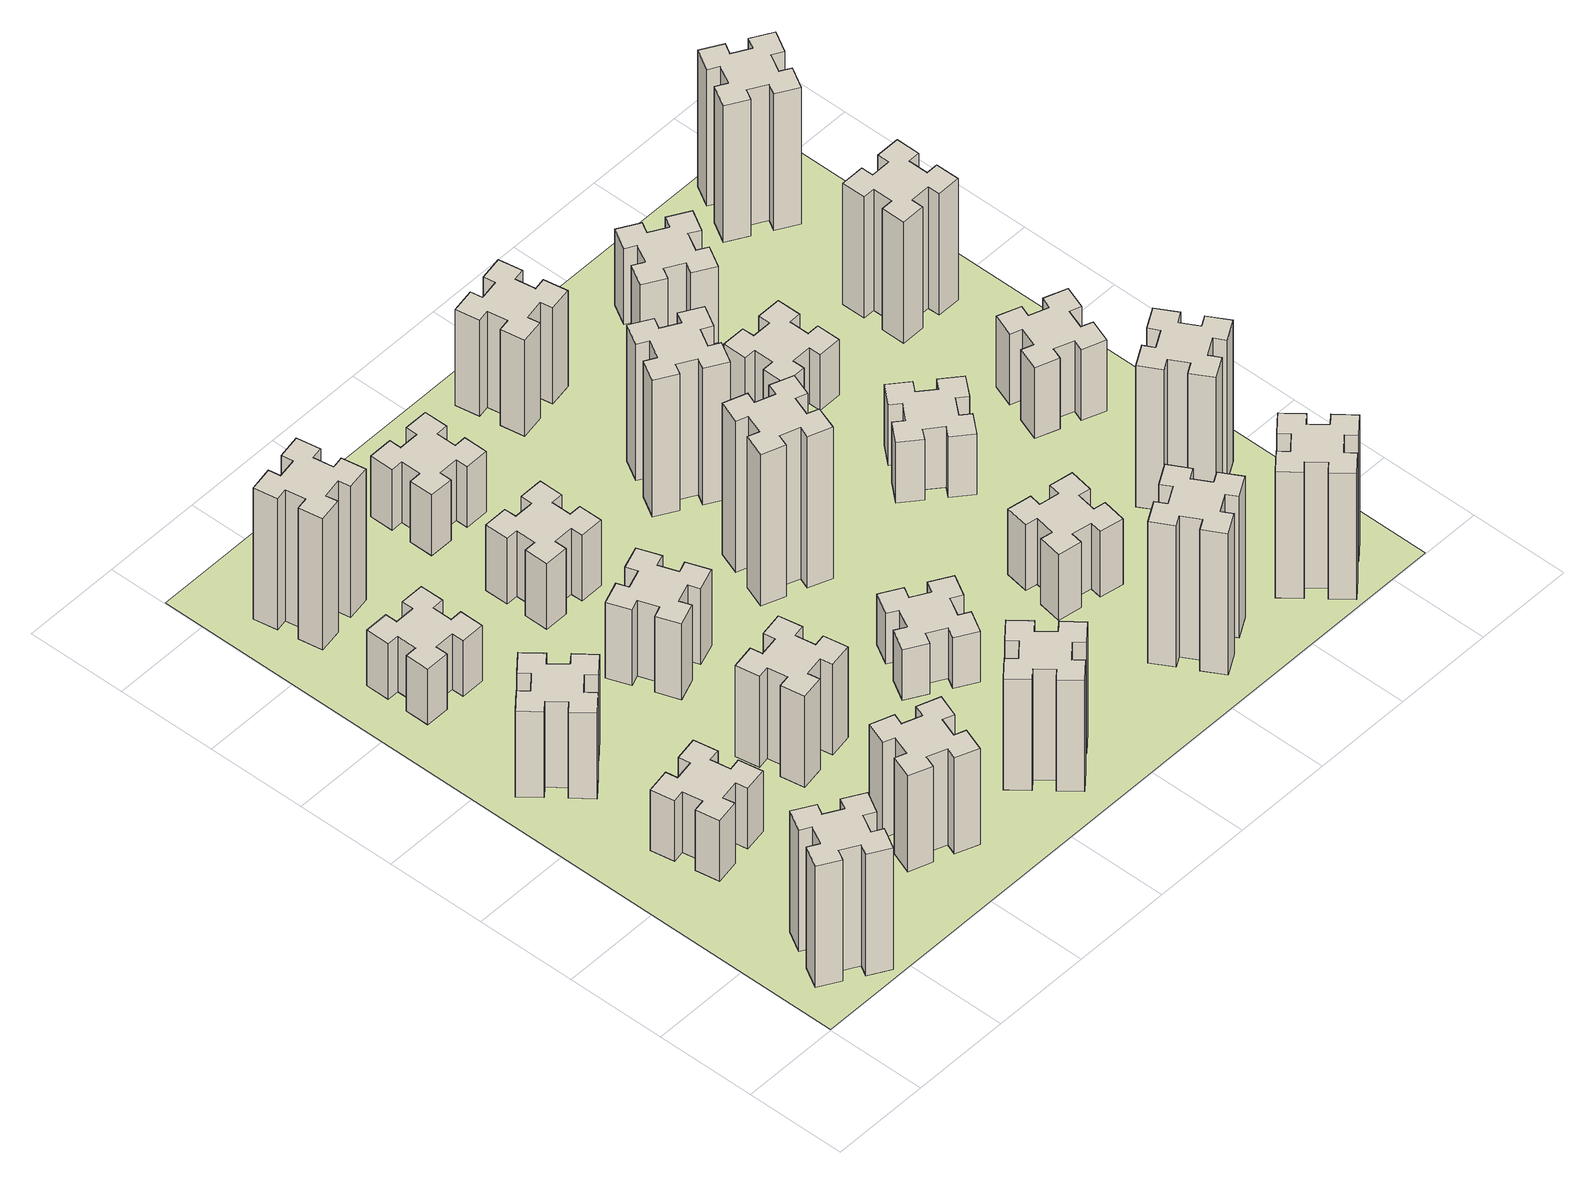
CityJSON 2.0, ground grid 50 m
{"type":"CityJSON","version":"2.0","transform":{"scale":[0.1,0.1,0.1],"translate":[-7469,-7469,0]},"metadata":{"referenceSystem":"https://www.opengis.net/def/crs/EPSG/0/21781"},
"CityObjects":{
"building1":{"type":"Building","attributes":{"class":"1000","function":"1000","usage":"1000","yearOfConstruction":2016,"roofType":"1000","measuredHeight":72,"storeysAboveGround":30,"storeysBelowGround":0},"geometry":[{"type":"Solid","lod":"1","boundaries":[[[[0,1,2,3,4,5,6,7,8,9,10,11,12,13,14,15,16,17,18,19]],[[17,16,20,21]],[[16,15,22,20]],[[15,14,23,22]],[[14,13,24,23]],[[13,12,25,24]],[[12,11,26,25]],[[11,10,27,26]],[[10,9,28,27]],[[9,8,29,28]],[[8,7,30,29]],[[7,6,31,30]],[[6,5,32,31]],[[5,4,33,32]],[[4,3,34,33]],[[3,2,35,34]],[[2,1,36,35]],[[1,0,37,36]],[[0,19,38,37]],[[19,18,39,38]],[[18,17,21,39]],[[24,25,26,27,28,29,30,31,32,33,34,35,36,37,38,39,21,20,22,23]]]]}]},
"building2":{"type":"Building","attributes":{"class":"1000","function":"1000","usage":"1000","yearOfConstruction":2016,"roofType":"1000","measuredHeight":36,"storeysAboveGround":30,"storeysBelowGround":0},"geometry":[{"type":"Solid","lod":"1","boundaries":[[[[40,41,42,43,44,45,46,47,48,49,50,51,52,53,54,55,56,57,58,59]],[[57,56,60,61]],[[56,55,62,60]],[[55,54,63,62]],[[54,53,64,63]],[[53,52,65,64]],[[52,51,66,65]],[[51,50,67,66]],[[50,49,68,67]],[[49,48,69,68]],[[48,47,70,69]],[[47,46,71,70]],[[46,45,72,71]],[[45,44,73,72]],[[44,43,74,73]],[[43,42,75,74]],[[42,41,76,75]],[[41,40,77,76]],[[40,59,78,77]],[[59,58,79,78]],[[58,57,61,79]],[[64,65,66,67,68,69,70,71,72,73,74,75,76,77,78,79,61,60,62,63]]]]}]},
"building3":{"type":"Building","attributes":{"class":"1000","function":"1000","usage":"1000","yearOfConstruction":2016,"roofType":"1000","measuredHeight":51,"storeysAboveGround":30,"storeysBelowGround":0},"geometry":[{"type":"Solid","lod":"1","boundaries":[[[[80,81,82,83,84,85,86,87,88,89,90,91,92,93,94,95,96,97,98,99]],[[97,96,100,101]],[[96,95,102,100]],[[95,94,103,102]],[[94,93,104,103]],[[93,92,105,104]],[[92,91,106,105]],[[91,90,107,106]],[[90,89,108,107]],[[89,88,109,108]],[[88,87,110,109]],[[87,86,111,110]],[[86,85,112,111]],[[85,84,113,112]],[[84,83,114,113]],[[83,82,115,114]],[[82,81,116,115]],[[81,80,117,116]],[[80,99,118,117]],[[99,98,119,118]],[[98,97,101,119]],[[104,105,106,107,108,109,110,111,112,113,114,115,116,117,118,119,101,100,102,103]]]]}]},
"building4":{"type":"Building","attributes":{"class":"1000","function":"1000","usage":"1000","yearOfConstruction":2016,"roofType":"1000","measuredHeight":33,"storeysAboveGround":30,"storeysBelowGround":0},"geometry":[{"type":"Solid","lod":"1","boundaries":[[[[120,121,122,123,124,125,126,127,128,129,130,131,132,133,134,135,136,137,138,139]],[[137,136,140,141]],[[136,135,142,140]],[[135,134,143,142]],[[134,133,144,143]],[[133,132,145,144]],[[132,131,146,145]],[[131,130,147,146]],[[130,129,148,147]],[[129,128,149,148]],[[128,127,150,149]],[[127,126,151,150]],[[126,125,152,151]],[[125,124,153,152]],[[124,123,154,153]],[[123,122,155,154]],[[122,121,156,155]],[[121,120,157,156]],[[120,139,158,157]],[[139,138,159,158]],[[138,137,141,159]],[[144,145,146,147,148,149,150,151,152,153,154,155,156,157,158,159,141,140,142,143]]]]}]},
"building5":{"type":"Building","attributes":{"class":"1000","function":"1000","usage":"1000","yearOfConstruction":2016,"roofType":"1000","measuredHeight":57,"storeysAboveGround":30,"storeysBelowGround":0},"geometry":[{"type":"Solid","lod":"1","boundaries":[[[[160,161,162,163,164,165,166,167,168,169,170,171,172,173,174,175,176,177,178,179]],[[177,176,180,181]],[[176,175,182,180]],[[175,174,183,182]],[[174,173,184,183]],[[173,172,185,184]],[[172,171,186,185]],[[171,170,187,186]],[[170,169,188,187]],[[169,168,189,188]],[[168,167,190,189]],[[167,166,191,190]],[[166,165,192,191]],[[165,164,193,192]],[[164,163,194,193]],[[163,162,195,194]],[[162,161,196,195]],[[161,160,197,196]],[[160,179,198,197]],[[179,178,199,198]],[[178,177,181,199]],[[184,185,186,187,188,189,190,191,192,193,194,195,196,197,198,199,181,180,182,183]]]]}]},
"building6":{"type":"Building","attributes":{"class":"1000","function":"1000","usage":"1000","yearOfConstruction":2016,"roofType":"1000","measuredHeight":78,"storeysAboveGround":30,"storeysBelowGround":0},"geometry":[{"type":"Solid","lod":"1","boundaries":[[[[200,201,202,203,204,205,206,207,208,209,210,211,212,213,214,215,216,217,218,219]],[[217,216,220,221]],[[216,215,222,220]],[[215,214,223,222]],[[214,213,224,223]],[[213,212,225,224]],[[212,211,226,225]],[[211,210,227,226]],[[210,209,228,227]],[[209,208,229,228]],[[208,207,230,229]],[[207,206,231,230]],[[206,205,232,231]],[[205,204,233,232]],[[204,203,234,233]],[[203,202,235,234]],[[202,201,236,235]],[[201,200,237,236]],[[200,219,238,237]],[[219,218,239,238]],[[218,217,221,239]],[[224,225,226,227,228,229,230,231,232,233,234,235,236,237,238,239,221,220,222,223]]]]}]},
"building7":{"type":"Building","attributes":{"class":"1000","function":"1000","usage":"1000","yearOfConstruction":2016,"roofType":"1000","measuredHeight":54,"storeysAboveGround":30,"storeysBelowGround":0},"geometry":[{"type":"Solid","lod":"1","boundaries":[[[[240,241,242,243,244,245,246,247,248,249,250,251,252,253,254,255,256,257,258,259]],[[257,256,260,261]],[[256,255,262,260]],[[255,254,263,262]],[[254,253,264,263]],[[253,252,265,264]],[[252,251,266,265]],[[251,250,267,266]],[[250,249,268,267]],[[249,248,269,268]],[[248,247,270,269]],[[247,246,271,270]],[[246,245,272,271]],[[245,244,273,272]],[[244,243,274,273]],[[243,242,275,274]],[[242,241,276,275]],[[241,240,277,276]],[[240,259,278,277]],[[259,258,279,278]],[[258,257,261,279]],[[264,265,266,267,268,269,270,271,272,273,274,275,276,277,278,279,261,260,262,263]]]]}]},
"building8":{"type":"Building","attributes":{"class":"1000","function":"1000","usage":"1000","yearOfConstruction":2016,"roofType":"1000","measuredHeight":45,"storeysAboveGround":30,"storeysBelowGround":0},"geometry":[{"type":"Solid","lod":"1","boundaries":[[[[280,281,282,283,284,285,286,287,288,289,290,291,292,293,294,295,296,297,298,299]],[[297,296,300,301]],[[296,295,302,300]],[[295,294,303,302]],[[294,293,304,303]],[[293,292,305,304]],[[292,291,306,305]],[[291,290,307,306]],[[290,289,308,307]],[[289,288,309,308]],[[288,287,310,309]],[[287,286,311,310]],[[286,285,312,311]],[[285,284,313,312]],[[284,283,314,313]],[[283,282,315,314]],[[282,281,316,315]],[[281,280,317,316]],[[280,299,318,317]],[[299,298,319,318]],[[298,297,301,319]],[[304,305,306,307,308,309,310,311,312,313,314,315,316,317,318,319,301,300,302,303]]]]}]},
"building9":{"type":"Building","attributes":{"class":"1000","function":"1000","usage":"1000","yearOfConstruction":2016,"roofType":"1000","measuredHeight":66,"storeysAboveGround":30,"storeysBelowGround":0},"geometry":[{"type":"Solid","lod":"1","boundaries":[[[[320,321,322,323,324,325,326,327,328,329,330,331,332,333,334,335,336,337,338,339]],[[337,336,340,341]],[[336,335,342,340]],[[335,334,343,342]],[[334,333,344,343]],[[333,332,345,344]],[[332,331,346,345]],[[331,330,347,346]],[[330,329,348,347]],[[329,328,349,348]],[[328,327,350,349]],[[327,326,351,350]],[[326,325,352,351]],[[325,324,353,352]],[[324,323,354,353]],[[323,322,355,354]],[[322,321,356,355]],[[321,320,357,356]],[[320,339,358,357]],[[339,338,359,358]],[[338,337,341,359]],[[344,345,346,347,348,349,350,351,352,353,354,355,356,357,358,359,341,340,342,343]]]]}]},
"building10":{"type":"Building","attributes":{"class":"1000","function":"1000","usage":"1000","yearOfConstruction":2016,"roofType":"1000","measuredHeight":39,"storeysAboveGround":30,"storeysBelowGround":0},"geometry":[{"type":"Solid","lod":"1","boundaries":[[[[360,361,362,363,364,365,366,367,368,369,370,371,372,373,374,375,376,377,378,379]],[[377,376,380,381]],[[376,375,382,380]],[[375,374,383,382]],[[374,373,384,383]],[[373,372,385,384]],[[372,371,386,385]],[[371,370,387,386]],[[370,369,388,387]],[[369,368,389,388]],[[368,367,390,389]],[[367,366,391,390]],[[366,365,392,391]],[[365,364,393,392]],[[364,363,394,393]],[[363,362,395,394]],[[362,361,396,395]],[[361,360,397,396]],[[360,379,398,397]],[[379,378,399,398]],[[378,377,381,399]],[[384,385,386,387,388,389,390,391,392,393,394,395,396,397,398,399,381,380,382,383]]]]}]},
"building11":{"type":"Building","attributes":{"class":"1000","function":"1000","usage":"1000","yearOfConstruction":2016,"roofType":"1000","measuredHeight":36,"storeysAboveGround":30,"storeysBelowGround":0},"geometry":[{"type":"Solid","lod":"1","boundaries":[[[[400,401,402,403,404,405,406,407,408,409,410,411,412,413,414,415,416,417,418,419]],[[417,416,420,421]],[[416,415,422,420]],[[415,414,423,422]],[[414,413,424,423]],[[413,412,425,424]],[[412,411,426,425]],[[411,410,427,426]],[[410,409,428,427]],[[409,408,429,428]],[[408,407,430,429]],[[407,406,431,430]],[[406,405,432,431]],[[405,404,433,432]],[[404,403,434,433]],[[403,402,435,434]],[[402,401,436,435]],[[401,400,437,436]],[[400,419,438,437]],[[419,418,439,438]],[[418,417,421,439]],[[424,425,426,427,428,429,430,431,432,433,434,435,436,437,438,439,421,420,422,423]]]]}]},
"building12":{"type":"Building","attributes":{"class":"1000","function":"1000","usage":"1000","yearOfConstruction":2016,"roofType":"1000","measuredHeight":30,"storeysAboveGround":30,"storeysBelowGround":0},"geometry":[{"type":"Solid","lod":"1","boundaries":[[[[440,441,442,443,444,445,446,447,448,449,450,451,452,453,454,455,456,457,458,459]],[[457,456,460,461]],[[456,455,462,460]],[[455,454,463,462]],[[454,453,464,463]],[[453,452,465,464]],[[452,451,466,465]],[[451,450,467,466]],[[450,449,468,467]],[[449,448,469,468]],[[448,447,470,469]],[[447,446,471,470]],[[446,445,472,471]],[[445,444,473,472]],[[444,443,474,473]],[[443,442,475,474]],[[442,441,476,475]],[[441,440,477,476]],[[440,459,478,477]],[[459,458,479,478]],[[458,457,461,479]],[[464,465,466,467,468,469,470,471,472,473,474,475,476,477,478,479,461,460,462,463]]]]}]},
"building13":{"type":"Building","attributes":{"class":"1000","function":"1000","usage":"1000","yearOfConstruction":2016,"roofType":"1000","measuredHeight":90,"storeysAboveGround":30,"storeysBelowGround":0},"geometry":[{"type":"Solid","lod":"1","boundaries":[[[[480,481,482,483,484,485,486,487,488,489,490,491,492,493,494,495,496,497,498,499]],[[497,496,500,501]],[[496,495,502,500]],[[495,494,503,502]],[[494,493,504,503]],[[493,492,505,504]],[[492,491,506,505]],[[491,490,507,506]],[[490,489,508,507]],[[489,488,509,508]],[[488,487,510,509]],[[487,486,511,510]],[[486,485,512,511]],[[485,484,513,512]],[[484,483,514,513]],[[483,482,515,514]],[[482,481,516,515]],[[481,480,517,516]],[[480,499,518,517]],[[499,498,519,518]],[[498,497,501,519]],[[504,505,506,507,508,509,510,511,512,513,514,515,516,517,518,519,501,500,502,503]]]]}]},
"building14":{"type":"Building","attributes":{"class":"1000","function":"1000","usage":"1000","yearOfConstruction":2016,"roofType":"1000","measuredHeight":81,"storeysAboveGround":30,"storeysBelowGround":0},"geometry":[{"type":"Solid","lod":"1","boundaries":[[[[520,521,522,523,524,525,526,527,528,529,530,531,532,533,534,535,536,537,538,539]],[[537,536,540,541]],[[536,535,542,540]],[[535,534,543,542]],[[534,533,544,543]],[[533,532,545,544]],[[532,531,546,545]],[[531,530,547,546]],[[530,529,548,547]],[[529,528,549,548]],[[528,527,550,549]],[[527,526,551,550]],[[526,525,552,551]],[[525,524,553,552]],[[524,523,554,553]],[[523,522,555,554]],[[522,521,556,555]],[[521,520,557,556]],[[520,539,558,557]],[[539,538,559,558]],[[538,537,541,559]],[[544,545,546,547,548,549,550,551,552,553,554,555,556,557,558,559,541,540,542,543]]]]}]},
"building15":{"type":"Building","attributes":{"class":"1000","function":"1000","usage":"1000","yearOfConstruction":2016,"roofType":"1000","measuredHeight":84,"storeysAboveGround":30,"storeysBelowGround":0},"geometry":[{"type":"Solid","lod":"1","boundaries":[[[[560,561,562,563,564,565,566,567,568,569,570,571,572,573,574,575,576,577,578,579]],[[577,576,580,581]],[[576,575,582,580]],[[575,574,583,582]],[[574,573,584,583]],[[573,572,585,584]],[[572,571,586,585]],[[571,570,587,586]],[[570,569,588,587]],[[569,568,589,588]],[[568,567,590,589]],[[567,566,591,590]],[[566,565,592,591]],[[565,564,593,592]],[[564,563,594,593]],[[563,562,595,594]],[[562,561,596,595]],[[561,560,597,596]],[[560,579,598,597]],[[579,578,599,598]],[[578,577,581,599]],[[584,585,586,587,588,589,590,591,592,593,594,595,596,597,598,599,581,580,582,583]]]]}]},
"building16":{"type":"Building","attributes":{"class":"1000","function":"1000","usage":"1000","yearOfConstruction":2016,"roofType":"1000","measuredHeight":57,"storeysAboveGround":30,"storeysBelowGround":0},"geometry":[{"type":"Solid","lod":"1","boundaries":[[[[600,601,602,603,604,605,606,607,608,609,610,611,612,613,614,615,616,617,618,619]],[[617,616,620,621]],[[616,615,622,620]],[[615,614,623,622]],[[614,613,624,623]],[[613,612,625,624]],[[612,611,626,625]],[[611,610,627,626]],[[610,609,628,627]],[[609,608,629,628]],[[608,607,630,629]],[[607,606,631,630]],[[606,605,632,631]],[[605,604,633,632]],[[604,603,634,633]],[[603,602,635,634]],[[602,601,636,635]],[[601,600,637,636]],[[600,619,638,637]],[[619,618,639,638]],[[618,617,621,639]],[[624,625,626,627,628,629,630,631,632,633,634,635,636,637,638,639,621,620,622,623]]]]}]},
"building17":{"type":"Building","attributes":{"class":"1000","function":"1000","usage":"1000","yearOfConstruction":2016,"roofType":"1000","measuredHeight":39,"storeysAboveGround":30,"storeysBelowGround":0},"geometry":[{"type":"Solid","lod":"1","boundaries":[[[[640,641,642,643,644,645,646,647,648,649,650,651,652,653,654,655,656,657,658,659]],[[657,656,660,661]],[[656,655,662,660]],[[655,654,663,662]],[[654,653,664,663]],[[653,652,665,664]],[[652,651,666,665]],[[651,650,667,666]],[[650,649,668,667]],[[649,648,669,668]],[[648,647,670,669]],[[647,646,671,670]],[[646,645,672,671]],[[645,644,673,672]],[[644,643,674,673]],[[643,642,675,674]],[[642,641,676,675]],[[641,640,677,676]],[[640,659,678,677]],[[659,658,679,678]],[[658,657,661,679]],[[664,665,666,667,668,669,670,671,672,673,674,675,676,677,678,679,661,660,662,663]]]]}]},
"building18":{"type":"Building","attributes":{"class":"1000","function":"1000","usage":"1000","yearOfConstruction":2016,"roofType":"1000","measuredHeight":36,"storeysAboveGround":30,"storeysBelowGround":0},"geometry":[{"type":"Solid","lod":"1","boundaries":[[[[680,681,682,683,684,685,686,687,688,689,690,691,692,693,694,695,696,697,698,699]],[[697,696,700,701]],[[696,695,702,700]],[[695,694,703,702]],[[694,693,704,703]],[[693,692,705,704]],[[692,691,706,705]],[[691,690,707,706]],[[690,689,708,707]],[[689,688,709,708]],[[688,687,710,709]],[[687,686,711,710]],[[686,685,712,711]],[[685,684,713,712]],[[684,683,714,713]],[[683,682,715,714]],[[682,681,716,715]],[[681,680,717,716]],[[680,699,718,717]],[[699,698,719,718]],[[698,697,701,719]],[[704,705,706,707,708,709,710,711,712,713,714,715,716,717,718,719,701,700,702,703]]]]}]},
"building19":{"type":"Building","attributes":{"class":"1000","function":"1000","usage":"1000","yearOfConstruction":2016,"roofType":"1000","measuredHeight":33,"storeysAboveGround":30,"storeysBelowGround":0},"geometry":[{"type":"Solid","lod":"1","boundaries":[[[[720,721,722,723,724,725,726,727,728,729,730,731,732,733,734,735,736,737,738,739]],[[737,736,740,741]],[[736,735,742,740]],[[735,734,743,742]],[[734,733,744,743]],[[733,732,745,744]],[[732,731,746,745]],[[731,730,747,746]],[[730,729,748,747]],[[729,728,749,748]],[[728,727,750,749]],[[727,726,751,750]],[[726,725,752,751]],[[725,724,753,752]],[[724,723,754,753]],[[723,722,755,754]],[[722,721,756,755]],[[721,720,757,756]],[[720,739,758,757]],[[739,738,759,758]],[[738,737,741,759]],[[744,745,746,747,748,749,750,751,752,753,754,755,756,757,758,759,741,740,742,743]]]]}]},
"building20":{"type":"Building","attributes":{"class":"1000","function":"1000","usage":"1000","yearOfConstruction":2016,"roofType":"1000","measuredHeight":75,"storeysAboveGround":30,"storeysBelowGround":0},"geometry":[{"type":"Solid","lod":"1","boundaries":[[[[760,761,762,763,764,765,766,767,768,769,770,771,772,773,774,775,776,777,778,779]],[[777,776,780,781]],[[776,775,782,780]],[[775,774,783,782]],[[774,773,784,783]],[[773,772,785,784]],[[772,771,786,785]],[[771,770,787,786]],[[770,769,788,787]],[[769,768,789,788]],[[768,767,790,789]],[[767,766,791,790]],[[766,765,792,791]],[[765,764,793,792]],[[764,763,794,793]],[[763,762,795,794]],[[762,761,796,795]],[[761,760,797,796]],[[760,779,798,797]],[[779,778,799,798]],[[778,777,781,799]],[[784,785,786,787,788,789,790,791,792,793,794,795,796,797,798,799,781,780,782,783]]]]}]},
"building21":{"type":"Building","attributes":{"class":"1000","function":"1000","usage":"1000","yearOfConstruction":2016,"roofType":"1000","measuredHeight":45,"storeysAboveGround":30,"storeysBelowGround":0},"geometry":[{"type":"Solid","lod":"1","boundaries":[[[[800,801,802,803,804,805,806,807,808,809,810,811,812,813,814,815,816,817,818,819]],[[817,816,820,821]],[[816,815,822,820]],[[815,814,823,822]],[[814,813,824,823]],[[813,812,825,824]],[[812,811,826,825]],[[811,810,827,826]],[[810,809,828,827]],[[809,808,829,828]],[[808,807,830,829]],[[807,806,831,830]],[[806,805,832,831]],[[805,804,833,832]],[[804,803,834,833]],[[803,802,835,834]],[[802,801,836,835]],[[801,800,837,836]],[[800,819,838,837]],[[819,818,839,838]],[[818,817,821,839]],[[824,825,826,827,828,829,830,831,832,833,834,835,836,837,838,839,821,820,822,823]]]]}]},
"building22":{"type":"Building","attributes":{"class":"1000","function":"1000","usage":"1000","yearOfConstruction":2016,"roofType":"1000","measuredHeight":84,"storeysAboveGround":30,"storeysBelowGround":0},"geometry":[{"type":"Solid","lod":"1","boundaries":[[[[840,841,842,843,844,845,846,847,848,849,850,851,852,853,854,855,856,857,858,859]],[[857,856,860,861]],[[856,855,862,860]],[[855,854,863,862]],[[854,853,864,863]],[[853,852,865,864]],[[852,851,866,865]],[[851,850,867,866]],[[850,849,868,867]],[[849,848,869,868]],[[848,847,870,869]],[[847,846,871,870]],[[846,845,872,871]],[[845,844,873,872]],[[844,843,874,873]],[[843,842,875,874]],[[842,841,876,875]],[[841,840,877,876]],[[840,859,878,877]],[[859,858,879,878]],[[858,857,861,879]],[[864,865,866,867,868,869,870,871,872,873,874,875,876,877,878,879,861,860,862,863]]]]}]},
"building23":{"type":"Building","attributes":{"class":"1000","function":"1000","usage":"1000","yearOfConstruction":2016,"roofType":"1000","measuredHeight":42,"storeysAboveGround":30,"storeysBelowGround":0},"geometry":[{"type":"Solid","lod":"1","boundaries":[[[[880,881,882,883,884,885,886,887,888,889,890,891,892,893,894,895,896,897,898,899]],[[897,896,900,901]],[[896,895,902,900]],[[895,894,903,902]],[[894,893,904,903]],[[893,892,905,904]],[[892,891,906,905]],[[891,890,907,906]],[[890,889,908,907]],[[889,888,909,908]],[[888,887,910,909]],[[887,886,911,910]],[[886,885,912,911]],[[885,884,913,912]],[[884,883,914,913]],[[883,882,915,914]],[[882,881,916,915]],[[881,880,917,916]],[[880,899,918,917]],[[899,898,919,918]],[[898,897,901,919]],[[904,905,906,907,908,909,910,911,912,913,914,915,916,917,918,919,901,900,902,903]]]]}]},
"building24":{"type":"Building","attributes":{"class":"1000","function":"1000","usage":"1000","yearOfConstruction":2016,"roofType":"1000","measuredHeight":72,"storeysAboveGround":30,"storeysBelowGround":0},"geometry":[{"type":"Solid","lod":"1","boundaries":[[[[920,921,922,923,924,925,926,927,928,929,930,931,932,933,934,935,936,937,938,939]],[[937,936,940,941]],[[936,935,942,940]],[[935,934,943,942]],[[934,933,944,943]],[[933,932,945,944]],[[932,931,946,945]],[[931,930,947,946]],[[930,929,948,947]],[[929,928,949,948]],[[928,927,950,949]],[[927,926,951,950]],[[926,925,952,951]],[[925,924,953,952]],[[924,923,954,953]],[[923,922,955,954]],[[922,921,956,955]],[[921,920,957,956]],[[920,939,958,957]],[[939,938,959,958]],[[938,937,941,959]],[[944,945,946,947,948,949,950,951,952,953,954,955,956,957,958,959,941,940,942,943]]]]}]},
"building25":{"type":"Building","attributes":{"class":"1000","function":"1000","usage":"1000","yearOfConstruction":2016,"roofType":"1000","measuredHeight":81,"storeysAboveGround":30,"storeysBelowGround":0},"geometry":[{"type":"Solid","lod":"1","boundaries":[[[[960,961,962,963,964,965,966,967,968,969,970,971,972,973,974,975,976,977,978,979]],[[977,976,980,981]],[[976,975,982,980]],[[975,974,983,982]],[[974,973,984,983]],[[973,972,985,984]],[[972,971,986,985]],[[971,970,987,986]],[[970,969,988,987]],[[969,968,989,988]],[[968,967,990,989]],[[967,966,991,990]],[[966,965,992,991]],[[965,964,993,992]],[[964,963,994,993]],[[963,962,995,994]],[[962,961,996,995]],[[961,960,997,996]],[[960,979,998,997]],[[979,978,999,998]],[[978,977,981,999]],[[984,985,986,987,988,989,990,991,992,993,994,995,996,997,998,999,981,980,982,983]]]]}]},
"landuse1":{"type":"LandUse","attributes":{"name":"plot1","function":"1010"},"geometry":[{"type":"MultiSurface","lod":"1","boundaries":[[[1000,1001,1002,1003]]]}]}
},
"vertices":[
[277,205,0],[364,155,0],[334,103,0],[438,43,0],[498,147,0],[446,177,0],[496,264,0],[548,234,0],[608,338,0],[504,398,0],[474,346,0],[387,396,0],[417,448,0],[313,508,0],[253,404,0],[305,374,0],[255,287,0],[203,317,0],[143,213,0],[247,153,0],[255,287,720],[203,317,720],[305,374,720],[253,404,720],[313,508,720],[417,448,720],[387,396,720],[474,346,720],[504,398,720],[608,338,720],[548,234,720],[496,264,720],[446,177,720],[498,147,720],[438,43,720],[334,103,720],[364,155,720],[277,205,720],[247,153,720],[143,213,720],
[445,998,0],[544,1016,0],[554,957,0],[672,977,0],[651,1096,0],[592,1085,0],[575,1184,0],[634,1194,0],[613,1312,0],[495,1291,0],[505,1232,0],[407,1215,0],[397,1274,0],[278,1253,0],[299,1135,0],[358,1145,0],[376,1047,0],[317,1037,0],[337,918,0],[456,939,0],[376,1047,360],[317,1037,360],[358,1145,360],[299,1135,360],[278,1253,360],[397,1274,360],[407,1215,360],[505,1232,360],[495,1291,360],[613,1312,360],[634,1194,360],[575,1184,360],[592,1085,360],[651,1096,360],[672,977,360],[554,957,360],[544,1016,360],[445,998,360],[456,939,360],[337,918,360],
[492,1888,0],[427,1964,0],[473,2003,0],[396,2095,0],[304,2018,0],[343,1972,0],[266,1907,0],[228,1953,0],[136,1876,0],[213,1784,0],[259,1823,0],[323,1746,0],[277,1708,0],[354,1616,0],[446,1693,0],[408,1739,0],[484,1803,0],[523,1757,0],[615,1834,0],[538,1926,0],[484,1803,510],[523,1757,510],[408,1739,510],[446,1693,510],[354,1616,510],[277,1708,510],[323,1746,510],[259,1823,510],[213,1784,510],[136,1876,510],[228,1953,510],[266,1907,510],[343,1972,510],[304,2018,510],[396,2095,510],[473,2003,510],[427,1964,510],[492,1888,510],[538,1926,510],[615,1834,510],
[485,2545,0],[485,2645,0],[545,2645,0],[545,2765,0],[425,2765,0],[425,2705,0],[325,2705,0],[325,2765,0],[205,2765,0],[205,2645,0],[265,2645,0],[265,2545,0],[205,2545,0],[205,2425,0],[325,2425,0],[325,2485,0],[425,2485,0],[425,2425,0],[545,2425,0],[545,2545,0],[425,2485,330],[425,2425,330],[325,2485,330],[325,2425,330],[205,2425,330],[205,2545,330],[265,2545,330],[265,2645,330],[205,2645,330],[205,2765,330],[325,2765,330],[325,2705,330],[425,2705,330],[425,2765,330],[545,2765,330],[545,2645,330],[485,2645,330],[485,2545,330],[545,2545,330],[545,2425,330],
[1202,391,0],[1236,485,0],[1292,464,0],[1333,577,0],[1220,618,0],[1200,562,0],[1106,596,0],[1127,652,0],[1014,693,0],[973,580,0],[1029,560,0],[995,466,0],[939,487,0],[897,374,0],[1010,333,0],[1031,389,0],[1125,355,0],[1104,299,0],[1217,257,0],[1258,370,0],[1125,355,570],[1104,299,570],[1031,389,570],[1010,333,570],[897,374,570],[939,487,570],[995,466,570],[1029,560,570],[973,580,570],[1014,693,570],[1127,652,570],[1106,596,570],[1200,562,570],[1220,618,570],[1333,577,570],[1292,464,570],[1236,485,570],[1202,391,570],[1258,370,570],[1217,257,570],
[492,3205,0],[475,3304,0],[534,3314,0],[513,3432,0],[395,3411,0],[405,3352,0],[307,3335,0],[297,3394,0],[178,3373,0],[199,3255,0],[258,3265,0],[276,3167,0],[217,3157,0],[237,3038,0],[356,3059,0],[345,3118,0],[444,3136,0],[454,3077,0],[572,3097,0],[551,3216,0],[444,3136,780],[454,3077,780],[345,3118,780],[356,3059,780],[237,3038,780],[217,3157,780],[276,3167,780],[258,3265,780],[199,3255,780],[178,3373,780],[297,3394,780],[307,3335,780],[405,3352,780],[395,3411,780],[513,3432,780],[534,3314,780],[475,3304,780],[492,3205,780],[551,3216,780],[572,3097,780],
[1232,1185,0],[1215,1284,0],[1274,1294,0],[1253,1412,0],[1135,1391,0],[1145,1332,0],[1047,1315,0],[1037,1374,0],[918,1353,0],[939,1235,0],[998,1245,0],[1016,1147,0],[957,1137,0],[977,1018,0],[1096,1039,0],[1085,1098,0],[1184,1116,0],[1194,1057,0],[1312,1077,0],[1291,1196,0],[1184,1116,540],[1194,1057,540],[1085,1098,540],[1096,1039,540],[977,1018,540],[957,1137,540],[1016,1147,540],[998,1245,540],[939,1235,540],[918,1353,540],[1037,1374,540],[1047,1315,540],[1145,1332,540],[1135,1391,540],[1253,1412,540],[1274,1294,540],[1215,1284,540],[1232,1185,540],[1291,1196,540],[1312,1077,540],
[995,1965,0],[1029,1871,0],[973,1850,0],[1014,1737,0],[1127,1779,0],[1106,1835,0],[1200,1869,0],[1220,1813,0],[1333,1854,0],[1292,1967,0],[1236,1946,0],[1202,2040,0],[1258,2060,0],[1217,2173,0],[1104,2132,0],[1125,2076,0],[1031,2042,0],[1010,2098,0],[897,2057,0],[939,1944,0],[1031,2042,450],[1010,2098,450],[1125,2076,450],[1104,2132,450],[1217,2173,450],[1258,2060,450],[1202,2040,450],[1236,1946,450],[1292,1967,450],[1333,1854,450],[1220,1813,450],[1200,1869,450],[1106,1835,450],[1127,1779,450],[1014,1737,450],[973,1850,450],[1029,1871,450],[995,1965,450],[939,1944,450],[897,2057,450],
[1723,492,0],[1646,427,0],[1608,473,0],[1516,396,0],[1593,304,0],[1639,343,0],[1703,266,0],[1657,228,0],[1734,136,0],[1826,213,0],[1788,259,0],[1864,323,0],[1903,277,0],[1995,354,0],[1918,446,0],[1872,408,0],[1807,484,0],[1853,523,0],[1776,615,0],[1684,538,0],[1807,484,660],[1853,523,660],[1872,408,660],[1918,446,660],[1995,354,660],[1903,277,660],[1864,323,660],[1788,259,660],[1826,213,660],[1734,136,660],[1657,228,660],[1703,266,660],[1639,343,660],[1593,304,660],[1516,396,660],[1608,473,660],[1646,427,660],[1723,492,660],[1684,538,660],[1776,615,660],
[1005,2645,0],[1005,2545,0],[945,2545,0],[945,2425,0],[1065,2425,0],[1065,2485,0],[1165,2485,0],[1165,2425,0],[1285,2425,0],[1285,2545,0],[1225,2545,0],[1225,2645,0],[1285,2645,0],[1285,2765,0],[1165,2765,0],[1165,2705,0],[1065,2705,0],[1065,2765,0],[945,2765,0],[945,2645,0],[1065,2705,390],[1065,2765,390],[1165,2705,390],[1165,2765,390],[1285,2765,390],[1285,2645,390],[1225,2645,390],[1225,2545,390],[1285,2545,390],[1285,2425,390],[1165,2425,390],[1165,2485,390],[1065,2485,390],[1065,2425,390],[945,2425,390],[945,2545,390],[1005,2545,390],[1005,2645,390],[945,2645,390],[945,2765,390],
[1225,3185,0],[1225,3285,0],[1285,3285,0],[1285,3405,0],[1165,3405,0],[1165,3345,0],[1065,3345,0],[1065,3405,0],[945,3405,0],[945,3285,0],[1005,3285,0],[1005,3185,0],[945,3185,0],[945,3065,0],[1065,3065,0],[1065,3125,0],[1165,3125,0],[1165,3065,0],[1285,3065,0],[1285,3185,0],[1165,3125,360],[1165,3065,360],[1065,3125,360],[1065,3065,360],[945,3065,360],[945,3185,360],[1005,3185,360],[1005,3285,360],[945,3285,360],[945,3405,360],[1065,3405,360],[1065,3345,360],[1165,3345,360],[1165,3405,360],[1285,3405,360],[1285,3285,360],[1225,3285,360],[1225,3185,360],[1285,3185,360],[1285,3065,360],
[1757,1045,0],[1844,995,0],[1814,943,0],[1918,883,0],[1978,987,0],[1926,1017,0],[1976,1104,0],[2028,1074,0],[2088,1178,0],[1984,1238,0],[1954,1186,0],[1867,1236,0],[1897,1288,0],[1793,1348,0],[1733,1244,0],[1785,1214,0],[1735,1127,0],[1683,1157,0],[1623,1053,0],[1727,993,0],[1735,1127,300],[1683,1157,300],[1785,1214,300],[1733,1244,300],[1793,1348,300],[1897,1288,300],[1867,1236,300],[1954,1186,300],[1984,1238,300],[2088,1178,300],[2028,1074,300],[1976,1104,300],[1926,1017,300],[1978,987,300],[1918,883,300],[1814,943,300],[1844,995,300],[1757,1045,300],[1727,993,300],[1623,1053,300],
[1940,2042,0],[1846,2076,0],[1867,2132,0],[1754,2173,0],[1713,2060,0],[1769,2040,0],[1735,1946,0],[1679,1967,0],[1637,1854,0],[1750,1813,0],[1771,1869,0],[1865,1835,0],[1844,1779,0],[1957,1737,0],[1998,1850,0],[1942,1871,0],[1976,1965,0],[2032,1944,0],[2073,2057,0],[1960,2098,0],[1976,1965,900],[2032,1944,900],[1942,1871,900],[1998,1850,900],[1957,1737,900],[1844,1779,900],[1865,1835,900],[1771,1869,900],[1750,1813,900],[1637,1854,900],[1679,1967,900],[1735,1946,900],[1769,2040,900],[1713,2060,900],[1754,2173,900],[1867,2132,900],[1846,2076,900],[1940,2042,900],[1960,2098,900],[2073,2057,900],
[2054,2666,0],[1967,2716,0],[1997,2768,0],[1893,2828,0],[1833,2724,0],[1885,2694,0],[1835,2607,0],[1783,2637,0],[1723,2533,0],[1827,2473,0],[1857,2525,0],[1944,2475,0],[1914,2423,0],[2018,2363,0],[2078,2467,0],[2026,2497,0],[2076,2584,0],[2128,2554,0],[2188,2658,0],[2084,2718,0],[2076,2584,810],[2128,2554,810],[2026,2497,810],[2078,2467,810],[2018,2363,810],[1914,2423,810],[1944,2475,810],[1857,2525,810],[1827,2473,810],[1723,2533,810],[1783,2637,810],[1835,2607,810],[1885,2694,810],[1833,2724,810],[1893,2828,810],[1997,2768,810],[1967,2716,810],[2054,2666,810],[2084,2718,810],[2188,2658,810],
[2575,364,0],[2625,277,0],[2573,247,0],[2633,143,0],[2737,203,0],[2707,255,0],[2794,305,0],[2824,253,0],[2928,313,0],[2868,417,0],[2816,387,0],[2766,474,0],[2818,504,0],[2758,608,0],[2654,548,0],[2684,496,0],[2597,446,0],[2567,498,0],[2463,438,0],[2523,334,0],[2597,446,840],[2567,498,840],[2684,496,840],[2654,548,840],[2758,608,840],[2818,504,840],[2766,474,840],[2816,387,840],[2868,417,840],[2928,313,840],[2824,253,840],[2794,305,840],[2707,255,840],[2737,203,840],[2633,143,840],[2573,247,840],[2625,277,840],[2575,364,840],[2523,334,840],[2463,438,840],
[1738,3465,0],[1756,3367,0],[1697,3357,0],[1717,3238,0],[1836,3259,0],[1825,3318,0],[1924,3336,0],[1934,3277,0],[2052,3297,0],[2031,3416,0],[1972,3405,0],[1955,3504,0],[2014,3514,0],[1993,3632,0],[1875,3611,0],[1885,3552,0],[1787,3535,0],[1777,3594,0],[1658,3573,0],[1679,3455,0],[1787,3535,570],[1777,3594,570],[1885,3552,570],[1875,3611,570],[1993,3632,570],[2014,3514,570],[1955,3504,570],[1972,3405,570],[2031,3416,570],[2052,3297,570],[1934,3277,570],[1924,3336,570],[1825,3318,570],[1836,3259,570],[1717,3238,570],[1697,3357,570],[1756,3367,570],[1738,3465,570],[1679,3455,570],[1658,3573,570],
[2496,1084,0],[2478,985,0],[2419,996,0],[2398,877,0],[2517,857,0],[2527,916,0],[2625,898,0],[2615,839,0],[2733,818,0],[2754,937,0],[2695,947,0],[2712,1045,0],[2771,1035,0],[2792,1153,0],[2674,1174,0],[2664,1115,0],[2565,1132,0],[2576,1191,0],[2457,1212,0],[2437,1094,0],[2565,1132,390],[2576,1191,390],[2664,1115,390],[2674,1174,390],[2792,1153,390],[2771,1035,390],[2712,1045,390],[2695,947,390],[2754,937,390],[2733,818,390],[2615,839,390],[2625,898,390],[2527,916,390],[2517,857,390],[2398,877,390],[2419,996,390],[2478,985,390],[2496,1084,390],[2437,1094,390],[2457,1212,390],
[2747,1746,0],[2812,1823,0],[2858,1784,0],[2935,1876,0],[2843,1953,0],[2804,1907,0],[2728,1972,0],[2766,2018,0],[2674,2095,0],[2597,2003,0],[2643,1964,0],[2579,1888,0],[2533,1926,0],[2456,1834,0],[2548,1757,0],[2586,1803,0],[2663,1739,0],[2624,1693,0],[2716,1616,0],[2793,1708,0],[2663,1739,360],[2624,1693,360],[2586,1803,360],[2548,1757,360],[2456,1834,360],[2533,1926,360],[2579,1888,360],[2643,1964,360],[2597,2003,360],[2674,2095,360],[2766,2018,360],[2728,1972,360],[2804,1907,360],[2843,1953,360],[2935,1876,360],[2858,1784,360],[2812,1823,360],[2747,1746,360],[2793,1708,360],[2716,1616,360],
[2545,2485,0],[2645,2485,0],[2645,2425,0],[2765,2425,0],[2765,2545,0],[2705,2545,0],[2705,2645,0],[2765,2645,0],[2765,2765,0],[2645,2765,0],[2645,2705,0],[2545,2705,0],[2545,2765,0],[2425,2765,0],[2425,2645,0],[2485,2645,0],[2485,2545,0],[2425,2545,0],[2425,2425,0],[2545,2425,0],[2485,2545,330],[2425,2545,330],[2485,2645,330],[2425,2645,330],[2425,2765,330],[2545,2765,330],[2545,2705,330],[2645,2705,330],[2645,2765,330],[2765,2765,330],[2765,2645,330],[2705,2645,330],[2705,2545,330],[2765,2545,330],[2765,2425,330],[2645,2425,330],[2645,2485,330],[2545,2485,330],[2545,2425,330],[2425,2425,330],
[3368,159,0],[3444,223,0],[3483,177,0],[3575,254,0],[3498,346,0],[3452,308,0],[3387,384,0],[3433,423,0],[3356,515,0],[3264,438,0],[3303,392,0],[3226,327,0],[3188,373,0],[3096,296,0],[3173,204,0],[3219,243,0],[3283,166,0],[3237,128,0],[3314,36,0],[3406,113,0],[3283,166,750],[3237,128,750],[3219,243,750],[3173,204,750],[3096,296,750],[3188,373,750],[3226,327,750],[3303,392,750],[3264,438,750],[3356,515,750],[3433,423,750],[3387,384,750],[3452,308,750],[3498,346,750],[3575,254,750],[3483,177,750],[3444,223,750],[3368,159,750],[3406,113,750],[3314,36,750],
[2497,3165,0],[2584,3115,0],[2554,3063,0],[2658,3003,0],[2718,3107,0],[2666,3137,0],[2716,3224,0],[2768,3194,0],[2828,3298,0],[2724,3358,0],[2694,3306,0],[2607,3356,0],[2637,3408,0],[2533,3468,0],[2473,3364,0],[2525,3334,0],[2475,3247,0],[2423,3277,0],[2363,3173,0],[2467,3113,0],[2475,3247,450],[2423,3277,450],[2525,3334,450],[2473,3364,450],[2533,3468,450],[2637,3408,450],[2607,3356,450],[2694,3306,450],[2724,3358,450],[2828,3298,450],[2768,3194,450],[2716,3224,450],[2666,3137,450],[2718,3107,450],[2658,3003,450],[2554,3063,450],[2584,3115,450],[2497,3165,450],[2467,3113,450],[2363,3173,450],
[3215,1004,0],[3265,917,0],[3213,887,0],[3273,783,0],[3377,843,0],[3347,895,0],[3434,945,0],[3464,893,0],[3568,953,0],[3508,1057,0],[3456,1027,0],[3406,1114,0],[3458,1144,0],[3398,1248,0],[3294,1188,0],[3324,1136,0],[3237,1086,0],[3207,1138,0],[3103,1078,0],[3163,974,0],[3237,1086,840],[3207,1138,840],[3324,1136,840],[3294,1188,840],[3398,1248,840],[3458,1144,840],[3406,1114,840],[3456,1027,840],[3508,1057,840],[3568,953,840],[3464,893,840],[3434,945,840],[3347,895,840],[3377,843,840],[3273,783,840],[3213,887,840],[3265,917,840],[3215,1004,840],[3163,974,840],[3103,1078,840],
[3420,1842,0],[3326,1876,0],[3347,1932,0],[3234,1973,0],[3193,1860,0],[3249,1840,0],[3215,1746,0],[3159,1767,0],[3117,1654,0],[3230,1613,0],[3251,1669,0],[3345,1635,0],[3324,1579,0],[3437,1537,0],[3478,1650,0],[3422,1671,0],[3456,1765,0],[3512,1744,0],[3553,1857,0],[3440,1898,0],[3456,1765,420],[3512,1744,420],[3422,1671,420],[3478,1650,420],[3437,1537,420],[3324,1579,420],[3345,1635,420],[3251,1669,420],[3230,1613,420],[3117,1654,420],[3159,1767,420],[3215,1746,420],[3249,1840,420],[3193,1860,420],[3234,1973,420],[3347,1932,420],[3326,1876,420],[3420,1842,420],[3440,1898,420],[3553,1857,420],
[3385,2705,0],[3285,2705,0],[3285,2765,0],[3165,2765,0],[3165,2645,0],[3225,2645,0],[3225,2545,0],[3165,2545,0],[3165,2425,0],[3285,2425,0],[3285,2485,0],[3385,2485,0],[3385,2425,0],[3505,2425,0],[3505,2545,0],[3445,2545,0],[3445,2645,0],[3505,2645,0],[3505,2765,0],[3385,2765,0],[3445,2645,720],[3505,2645,720],[3445,2545,720],[3505,2545,720],[3505,2425,720],[3385,2425,720],[3385,2485,720],[3285,2485,720],[3285,2425,720],[3165,2425,720],[3165,2545,720],[3225,2545,720],[3225,2645,720],[3165,2645,720],[3165,2765,720],[3285,2765,720],[3285,2705,720],[3385,2705,720],[3385,2765,720],[3505,2765,720],
[3237,3365,0],[3324,3315,0],[3294,3263,0],[3398,3203,0],[3458,3307,0],[3406,3337,0],[3456,3424,0],[3508,3394,0],[3568,3498,0],[3464,3558,0],[3434,3506,0],[3347,3556,0],[3377,3608,0],[3273,3668,0],[3213,3564,0],[3265,3534,0],[3215,3447,0],[3163,3477,0],[3103,3373,0],[3207,3313,0],[3215,3447,810],[3163,3477,810],[3265,3534,810],[3213,3564,810],[3273,3668,810],[3377,3608,810],[3347,3556,810],[3434,3506,810],[3464,3558,810],[3568,3498,810],[3508,3394,810],[3456,3424,810],[3406,3337,810],[3458,3307,810],[3398,3203,810],[3294,3263,810],[3324,3315,810],[3237,3365,810],[3207,3313,810],[3103,3373,810],
[5,3705,0],[3705,3705,0],[3705,5,0],[5,5,0]
]}
